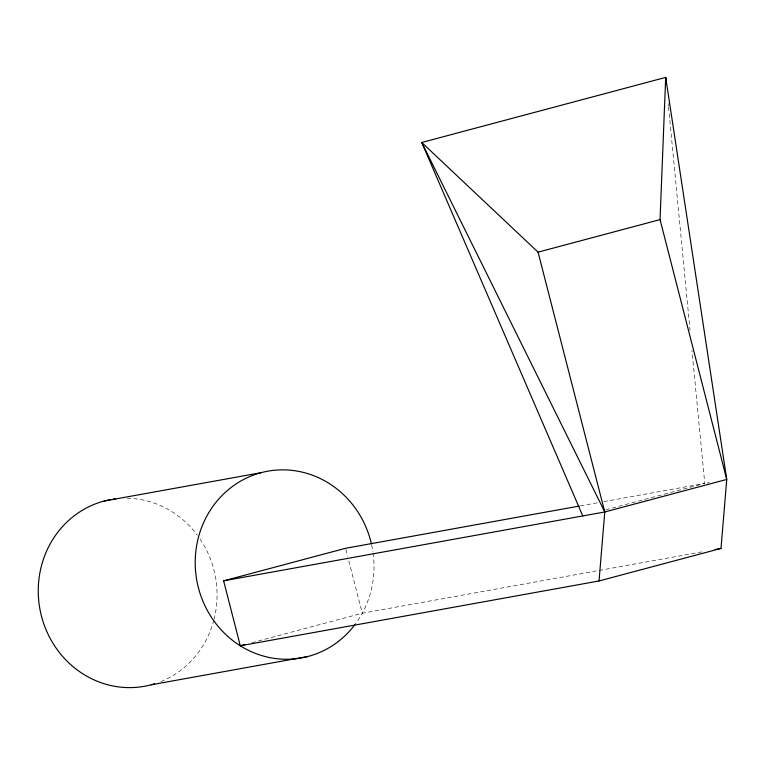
<?xml version="1.0" encoding="UTF-8"?>
<svg xmlns="http://www.w3.org/2000/svg" width="765" height="765" viewBox="0 0 765 765"><rect width="100%" height="100%" fill="white"/><g stroke="black" fill="none" stroke-linecap="round" stroke-linejoin="round"><path stroke-width="0.57" stroke-dasharray="3.83 2.87" d="M605.813 509.796L704.766 483.394L691.971 350.437M251.809 642.715L362.275 613.243L703.36 551.613M580.348 505.875L599.129 502.481M603.824 501.63L704.766 483.394M707.08 482.973L709.394 482.562M345.885 549.423L347.645 556.26M348.811 560.822L362.275 613.243M668.208 103.514L668.438 105.886M668.553 107.081L690.03 330.26M371.675 544.976A94.87 89.228 79.8 0 1 372.957 551.967M373.119 553.143A94.87 89.228 79.8 0 1 355.486 623.896M127.2 498.235A94.87 89.228 79.8 0 1 197.274 535.079M200 538.914A94.87 89.228 79.8 0 1 214.152 618.914M213.865 620.042A94.87 89.228 79.8 0 1 160.124 681.873"/><path stroke-width="1.15" d="M579.172 506.086L345.598 548.285L223.619 580.836L240.296 645.784L599.033 580.97L721.003 548.428L726.75 479.426L660.042 219.612L665.693 77.399L421.745 142.491L582.796 515.945M599.033 580.97L604.78 511.967L538.063 252.154L421.745 142.491L604.78 511.967L726.75 479.426L665.693 77.399L666.382 84.523M538.063 252.154L660.042 219.612M240.296 645.784L244.905 644.56M104.078 501.056L261.028 472.703M223.619 580.836L604.78 511.967M715.122 549.49L721.003 548.428M151.25 684.78L308.199 656.418M354.797 624.814A94.87 89.228 79.8 0 1 215.223 622.7A94.87 89.228 79.8 0 1 244.724 478.919A94.87 89.228 79.8 0 1 371.417 543.829M154.597 683.805A94.87 89.228 79.8 0 1 40.966 614.123A94.87 89.228 79.8 0 1 110.896 499.535M113.21 499.163A94.87 89.228 79.8 0 1 115.534 498.837"/></g></svg>
